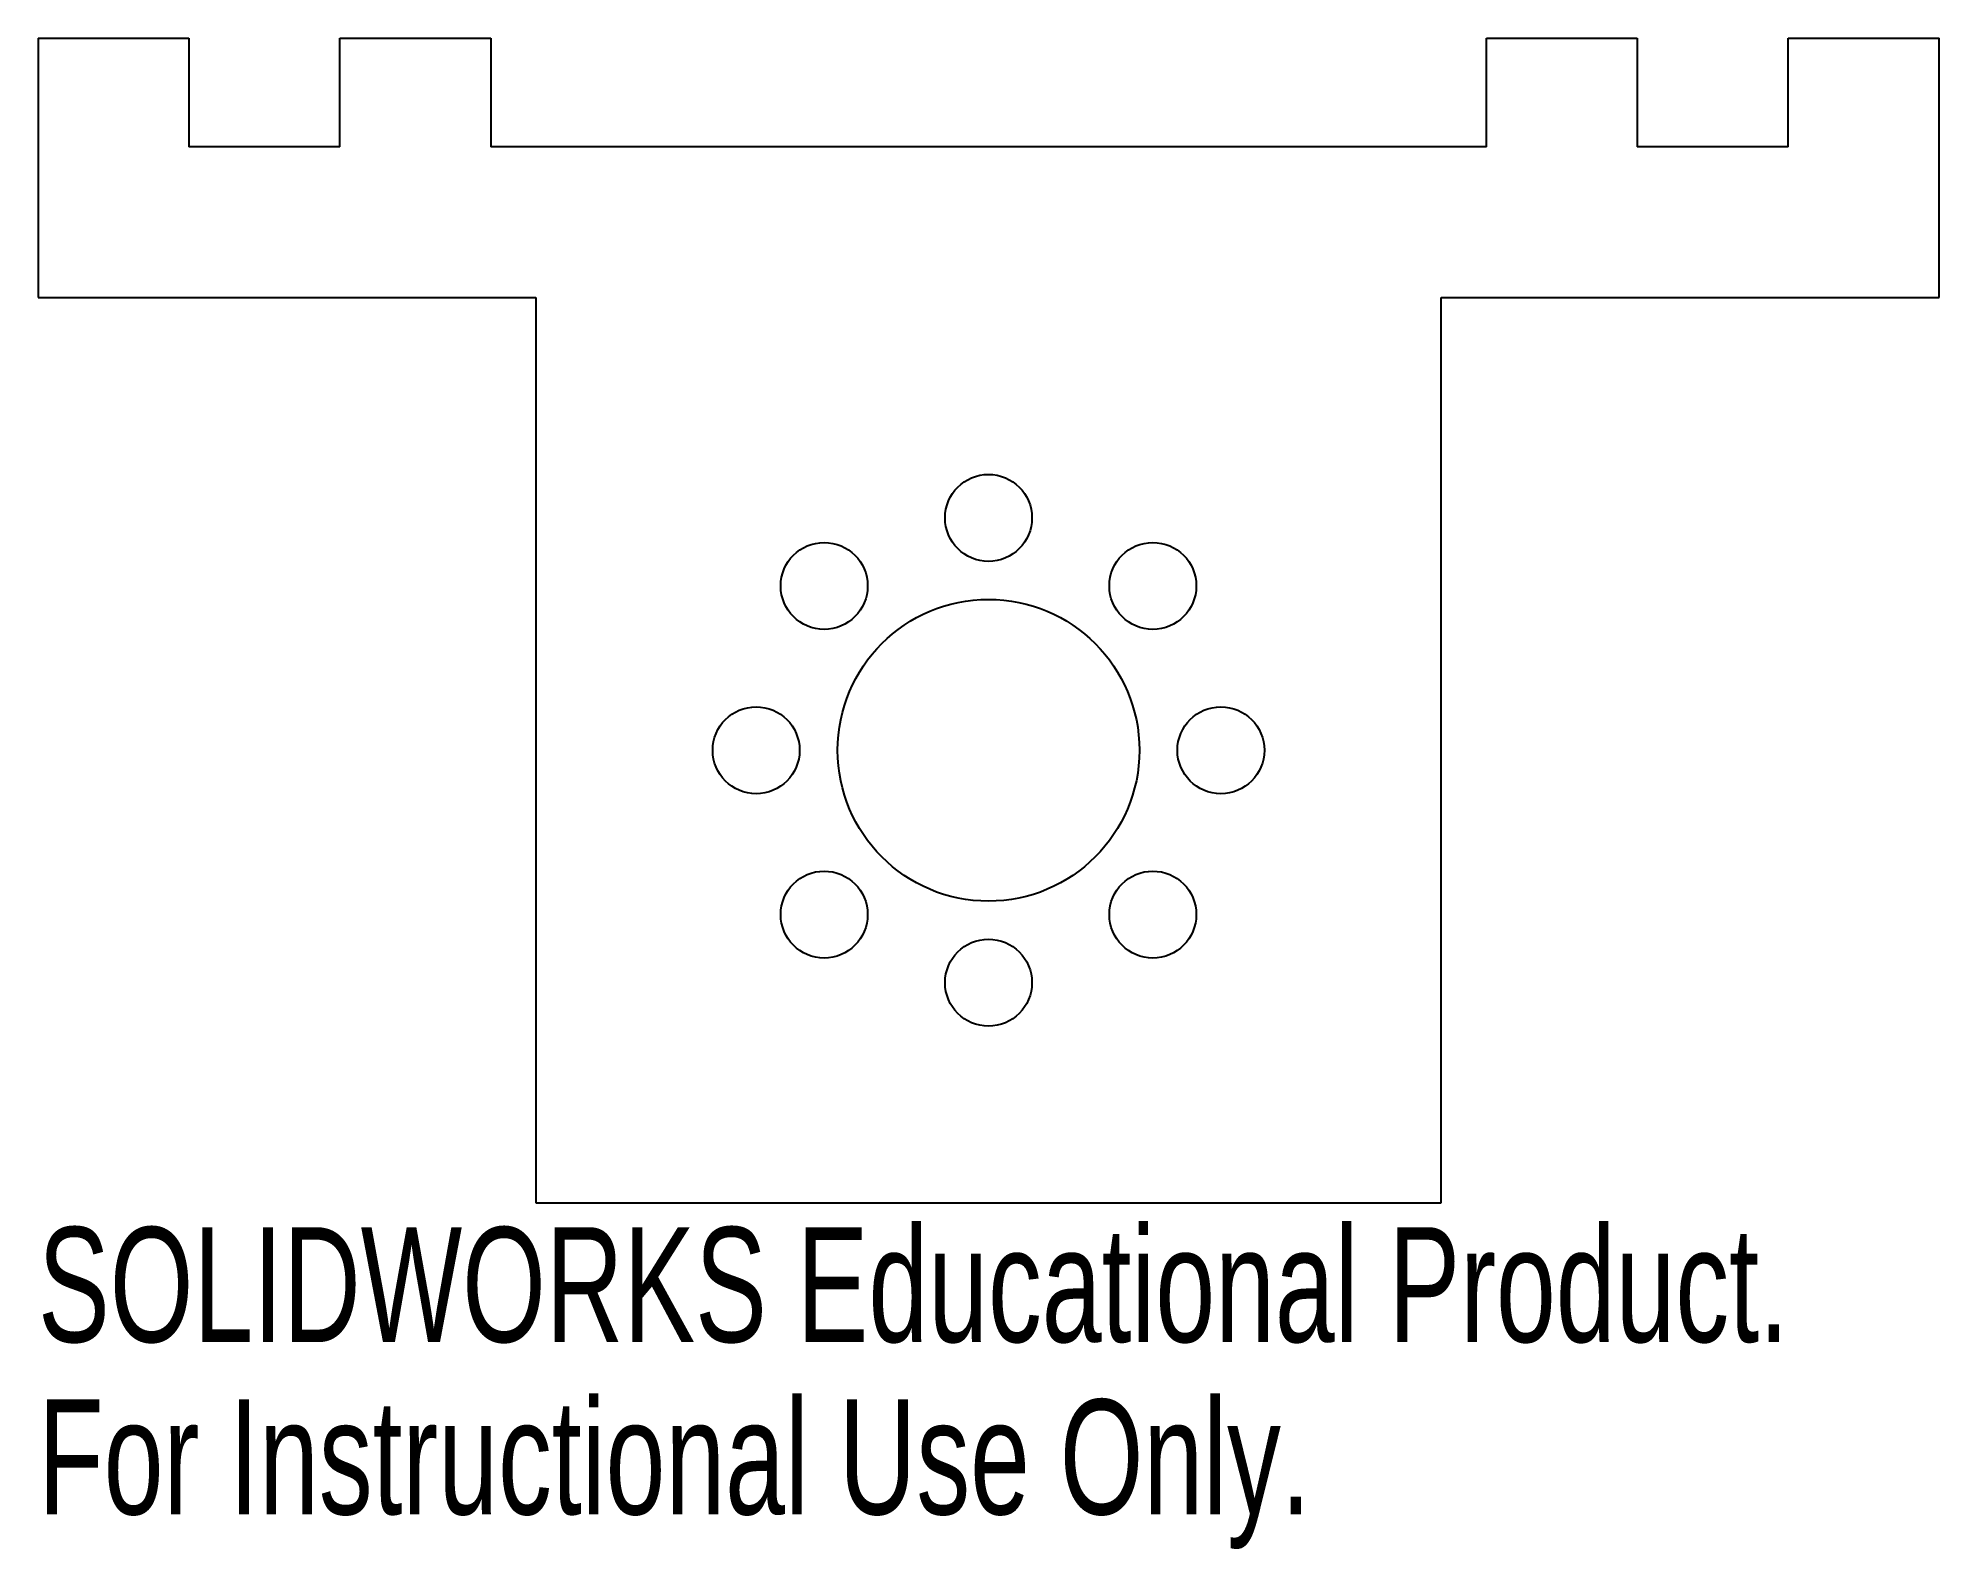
# Model space of a CAD drawing. Header units: inches. Extents: x -0.9 to 2.25, y -2.02 to 0.48.
import ezdxf

# ---------------------------------------------------------------- set-up
doc = ezdxf.new("R2010")
doc.units = ezdxf.units.IN
doc.header["$MEASUREMENT"] = 0
doc.styles.add('SLDTEXTSTYLE0', font='TXT', dxfattribs={"width": 0.7})

msp = doc.modelspace()

# ---------------------------------------------------------------- linework, layer by layer
at = {"color": 7, "linetype": 'Continuous', "lineweight": 25}
for p, q in [((-0.9023, 0.4788), (-0.6523, 0.4788)), ((-0.9023, 0.4788), (-0.9023, 0.0488)), ((-0.6523, 0.4788), (-0.6523, 0.2988)), ((-0.4023, 0.2988), (-0.4023, 0.4788)), ((-0.4023, 0.4788), (-0.1523, 0.4788)), ((-0.1523, 0.4788), (-0.1523, 0.2988)), ((1.4973, 0.4788), (1.7473, 0.4788)), ((1.4973, 0.2988), (1.4973, 0.4788)), ((1.7473, 0.4788), (1.7473, 0.2988)), ((1.9973, 0.2988), (1.9973, 0.4788)), ((1.9973, 0.4788), (2.2473, 0.4788)), ((2.2473, 0.0488), (2.2473, 0.4788)), ((-0.4023, 0.2988), (-0.6523, 0.2988)), ((1.4973, 0.2988), (-0.1523, 0.2988)), ((1.9973, 0.2988), (1.7473, 0.2988)), ((-0.9023, 0.0488), (-0.0775, 0.0488)), ((-0.0775, 0.0488), (-0.0775, -1.4512)), ((1.4225, 0.0488), (2.2473, 0.0488)), ((1.4225, -1.4512), (1.4225, 0.0488)), ((-0.0775, -1.4512), (1.4225, -1.4512))]:
    msp.add_line(p, q, dxfattribs=at)
for centre, radius in [((0.6725, -0.3162), 0.072), ((0.4002, -0.4289), 0.072), ((0.9447, -0.4289), 0.072), ((0.6725, -0.7012), 0.25), ((0.2875, -0.7012), 0.072), ((1.0575, -0.7012), 0.072), ((0.4002, -0.9734), 0.072), ((0.9447, -0.9734), 0.072), ((0.6725, -1.0862), 0.072)]:
    msp.add_circle(centre, radius, dxfattribs=at)

# ---------------------------------------------------------------- texts
at = {"color": 7, "linetype": 'Continuous', "char_height": 0.1903, "attachment_point": 1, "style": 'SLDTEXTSTYLE0'}
for s, insert in [('SOLIDWORKS Educational Product.', (-0.9023, -1.4913)), ('For Instructional Use Only.', (-0.9023, -1.7768))]:
    msp.add_mtext(s, dxfattribs=dict(at, insert=insert))

doc.saveas('drawing.dxf')
